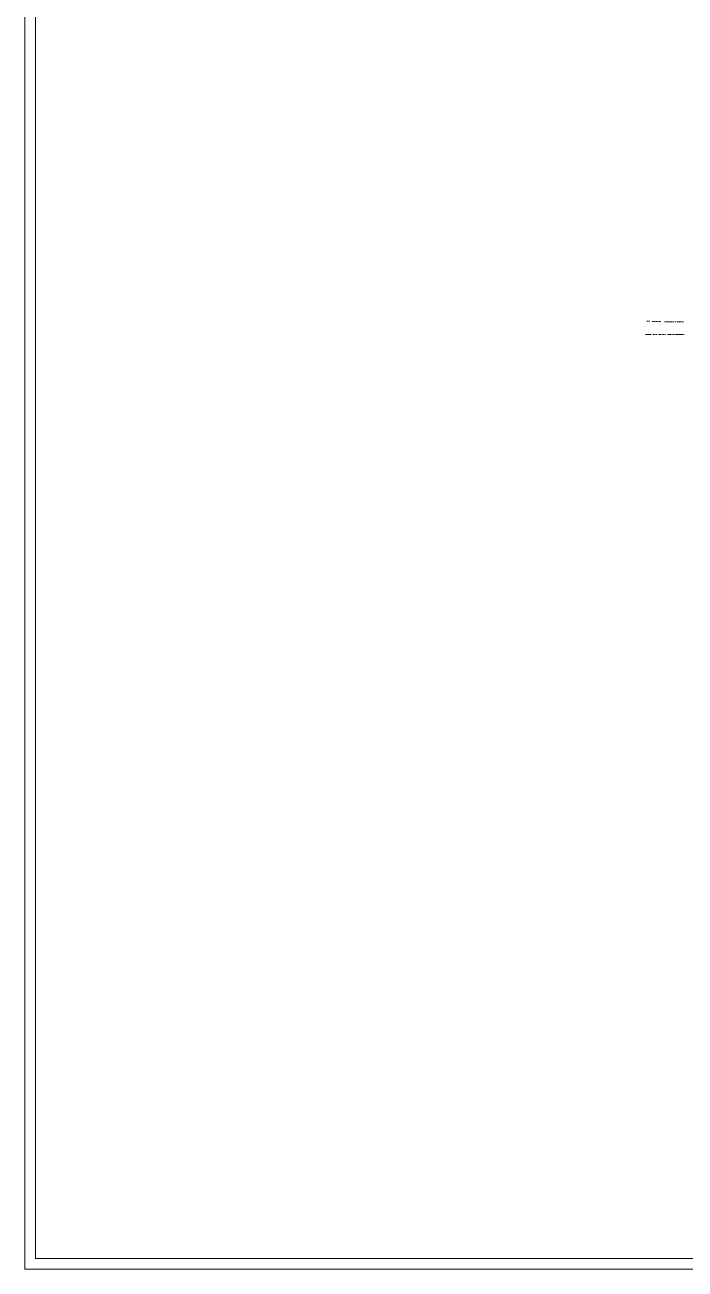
# Model space of a CAD drawing. Header units: inches. Extents: x 1969 to 240164, y 1364 to 46451.
# Drawn here: x 205093 to 213620, y 12307 to 28360 of the extents above; entities that cross this region are included whole.
import ezdxf

# ---------------------------------------------------------------- set-up
doc = ezdxf.new("R2010")
doc.units = ezdxf.units.IN
doc.header["$MEASUREMENT"] = 0
for name, color, linetype in [('PDF_BH_Waste', 7, 'Continuous'), ('PDF_TEXT2', 7, 'Continuous'), ('PDF_TXT', 7, 'Continuous')]:
    doc.layers.add(name, color=color, linetype=linetype)

msp = doc.modelspace()

# ---------------------------------------------------------------- linework, layer by layer
at = {"layer": 'PDF_BH_Waste', "lineweight": 0}
for points in [[(205093, 12307), (240164, 12307), (240164, 37105), (205093, 37105)], [(205229, 12444), (240027, 12444), (240027, 36968), (205229, 36968)]]:
    msp.add_lwpolyline(points, close=True, dxfattribs=at)
at = {"layer": 'PDF_TEXT2', "lineweight": 0}
for points in [[(213127, 24538), (213141, 24538)], [(213151, 24538), (213165, 24538)], [(213196, 24534), (213209, 24534)], [(213216, 24534), (213233, 24534)], [(213240, 24534), (213254, 24534)], [(213264, 24534), (213277, 24534)], [(213284, 24534), (213301, 24534)], [(213352, 24531), (213366, 24531)], [(213376, 24531), (213390, 24531)], [(213397, 24531), (213414, 24531)], [(213421, 24531), (213434, 24531)], [(213441, 24531), (213458, 24527)], [(213465, 24527), (213479, 24527)], [(213489, 24527), (213496, 24527), (213506, 24527)], [(213516, 24527), (213530, 24527)], [(213536, 24527), (213554, 24527)], [(213560, 24527), (213574, 24527)], [(213581, 24527), (213598, 24527)]]:
    msp.add_lwpolyline(points, dxfattribs=at)
at = {"layer": 'PDF_TXT', "lineweight": 0}
for points in [[(213110, 24367), (213121, 24367)], [(213127, 24367), (213141, 24367)], [(213148, 24367), (213158, 24367)], [(213165, 24367), (213179, 24367)], [(213202, 24367), (213216, 24367)], [(213223, 24367), (213233, 24367)], [(213240, 24367), (213254, 24367)], [(213277, 24367), (213291, 24367)], [(213298, 24367), (213308, 24367)], [(213315, 24367), (213329, 24367)], [(213335, 24367), (213346, 24367)], [(213352, 24367), (213366, 24367)], [(213390, 24367), (213404, 24367)], [(213410, 24367), (213421, 24367)], [(213427, 24367), (213441, 24367)], [(213448, 24367), (213458, 24367)], [(213465, 24367), (213479, 24367)], [(213485, 24367), (213496, 24367)], [(213502, 24367), (213516, 24367)], [(213523, 24367), (213533, 24367)], [(213540, 24367), (213554, 24367)], [(213560, 24367), (213571, 24367)], [(213577, 24367), (213591, 24367)], [(213598, 24367), (213608, 24367)]]:
    msp.add_lwpolyline(points, dxfattribs=at)

doc.saveas('drawing.dxf')
